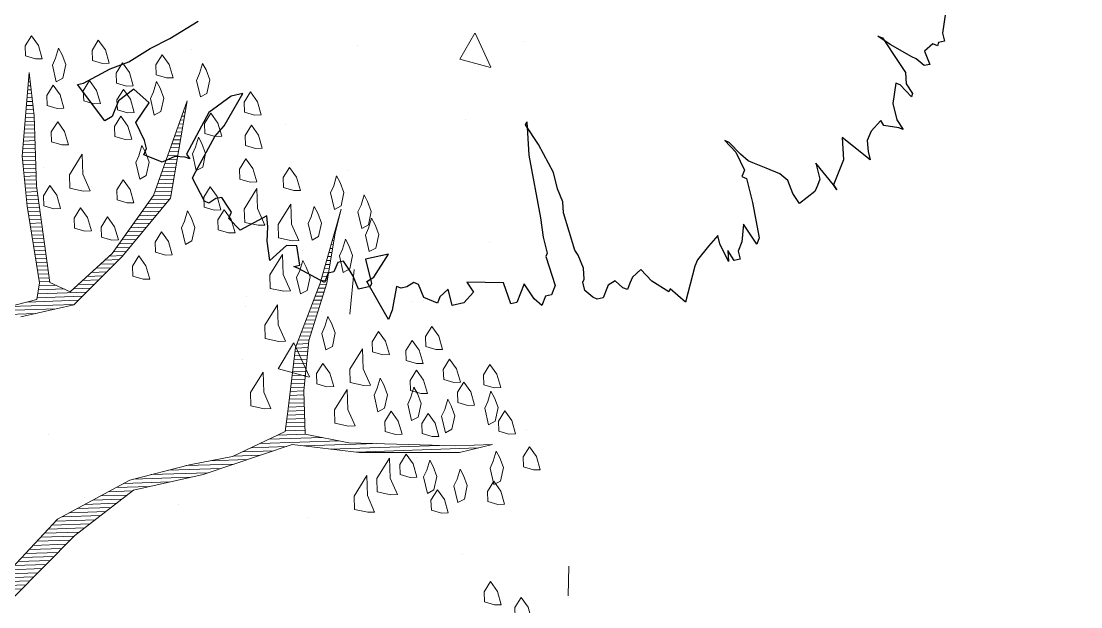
# Model space of a CAD drawing. Header units: millimetres. Extents: x 111 to 1506, y 14 to 566.
# Drawn here: x 228.719 to 230.598, y 175.983 to 177.02 of the extents above; entities that cross this region are included whole.
import ezdxf

# ---------------------------------------------------------------- set-up
doc = ezdxf.new("R2010")
doc.units = ezdxf.units.MM
doc.layers.add('ARBOLES', color=78, linetype='Continuous', lineweight=5)
doc.layers.add('G', color=254, linetype='Continuous', lineweight=5)
doc.layers.add('fer', color=8, linetype='Continuous')

# ---------------------------------------------------------------- blocks, each defined once
blk = doc.blocks.new('tr')
at = {"layer": 'fer', "color": 97}
for p, q in [((1378.8065, 206.7087), (1378.8422, 206.7174)), ((1378.8065, 206.7087), (1378.8422, 206.7174)), ((1378.8422, 206.7174), (1378.8541, 206.7261)), ((1378.8422, 206.7174), (1378.8541, 206.7261)), ((1378.8541, 206.7261), (1378.86, 206.7174)), ((1378.8541, 206.7261), (1378.8541, 206.7261)), ((1378.8541, 206.7261), (1378.86, 206.7174)), ((1378.8541, 206.7261), (1378.8541, 206.7261)), ((1378.86, 206.7174), (1378.866, 206.7174)), ((1378.86, 206.7174), (1378.866, 206.7174)), ((1378.866, 206.7174), (1378.866, 206.7087)), ((1378.866, 206.7174), (1378.866, 206.7087)), ((1378.8838, 206.7001), (1378.9017, 206.7174)), ((1378.8838, 206.7001), (1378.9017, 206.7174)), ((1378.9017, 206.7174), (1378.9076, 206.7087)), ((1378.9017, 206.7174), (1378.9076, 206.7087)), ((1379.0147, 206.7001), (1379.0266, 206.7174)), ((1379.0147, 206.7001), (1379.0266, 206.7174)), ((1379.0266, 206.7174), (1379.0266, 206.7087)), ((1379.0266, 206.7174), (1379.0266, 206.7087)), ((1378.866, 206.7087), (1378.8838, 206.7001)), ((1378.866, 206.7087), (1378.8838, 206.7001)), ((1378.9076, 206.7087), (1378.9017, 206.6914)), ((1378.9076, 206.7087), (1378.9017, 206.6914)), ((1378.9493, 206.6914), (1378.9612, 206.7087)), ((1378.9493, 206.6914), (1378.9612, 206.7087)), ((1378.9671, 206.7087), (1378.9552, 206.6827)), ((1378.9671, 206.7087), (1378.9552, 206.6827)), ((1378.9612, 206.7087), (1378.9671, 206.7087)), ((1378.9612, 206.7087), (1378.9671, 206.7087)), ((1378.9909, 206.6827), (1379.0147, 206.7001)), ((1378.9909, 206.6827), (1379.0147, 206.7001)), ((1379.0266, 206.7087), (1379.0326, 206.6827)), ((1379.0266, 206.7087), (1379.0326, 206.6827)), ((1378.9017, 206.6827), (1378.8957, 206.6394)), ((1378.9017, 206.6827), (1378.8957, 206.6394)), ((1378.9017, 206.6914), (1378.9017, 206.6827)), ((1378.9017, 206.6914), (1378.9017, 206.6827)), ((1378.9195, 206.6654), (1378.9314, 206.6827)), ((1378.9195, 206.6654), (1378.9314, 206.6827)), ((1378.9314, 206.6827), (1378.9493, 206.6914)), ((1378.9314, 206.6827), (1378.9493, 206.6914)), ((1378.9552, 206.6741), (1378.9909, 206.6827)), ((1378.9552, 206.6827), (1378.9552, 206.6741)), ((1378.9552, 206.6741), (1378.9909, 206.6827)), ((1378.9552, 206.6827), (1378.9552, 206.6741)), ((1379.0326, 206.6827), (1379.0266, 206.6741)), ((1379.0326, 206.6827), (1379.0266, 206.6741)), ((1379.0981, 206.6827), (1379.0802, 206.6221)), ((1379.0981, 206.6827), (1379.0802, 206.6221)), ((1379.0862, 206.6741), (1379.0981, 206.6827)), ((1379.0862, 206.6741), (1379.0981, 206.6827)), ((1378.8898, 206.6221), (1378.9195, 206.6654)), ((1378.8898, 206.6221), (1378.9195, 206.6654)), ((1379.0266, 206.6741), (1379.0505, 206.6654)), ((1379.0266, 206.6741), (1379.0505, 206.6654)), ((1379.0505, 206.6654), (1379.0683, 206.6654)), ((1379.0505, 206.6654), (1379.0683, 206.6654)), ((1379.0683, 206.6654), (1379.0862, 206.6741)), ((1379.0683, 206.6654), (1379.0862, 206.6741)), ((1378.8957, 206.6394), (1378.8898, 206.6134)), ((1378.8957, 206.6394), (1378.8898, 206.6134)), ((1379.0802, 206.6221), (1379.1159, 206.6394)), ((1379.0802, 206.6221), (1379.1159, 206.6394)), ((1379.1159, 206.6394), (1379.1635, 206.6394)), ((1379.1159, 206.6394), (1379.1635, 206.6394)), ((1379.1635, 206.6394), (1379.1397, 206.5961)), ((1379.1635, 206.6394), (1379.1397, 206.5961)), ((1379.1695, 206.6481), (1379.1635, 206.6394)), ((1379.1635, 206.6394), (1379.1695, 206.6481)), ((1379.1695, 206.6481), (1379.1635, 206.6394)), ((1379.1635, 206.6394), (1379.1695, 206.6481)), ((1378.8898, 206.6134), (1378.8898, 206.6221)), ((1378.8898, 206.6134), (1378.8898, 206.6221)), ((1379.1397, 206.5961), (1379.1635, 206.6134)), ((1379.1397, 206.5961), (1379.1635, 206.6134)), ((1379.1635, 206.6134), (1379.1754, 206.6134)), ((1379.1635, 206.6134), (1379.1754, 206.6134)), ((1379.1754, 206.6134), (1379.1873, 206.6134)), ((1379.1754, 206.6134), (1379.1873, 206.6134)), ((1379.1873, 206.6134), (1379.2171, 206.5961)), ((1379.1873, 206.6134), (1379.2171, 206.5961)), ((1379.2111, 206.5874), (1379.2052, 206.5788)), ((1379.2111, 206.5874), (1379.2052, 206.5788)), ((1379.2171, 206.5961), (1379.2111, 206.5874)), ((1379.2171, 206.5961), (1379.2111, 206.5874)), ((1379.2052, 206.5788), (1379.1873, 206.5614)), ((1379.2052, 206.5788), (1379.1873, 206.5614)), ((1379.1873, 206.5614), (1379.1814, 206.5441)), ((1379.1873, 206.5614), (1379.1814, 206.5441)), ((1379.1814, 206.5441), (1379.1814, 206.5181)), ((1379.1814, 206.5441), (1379.1814, 206.5181)), ((1379.2468, 206.5181), (1379.3004, 206.5528)), ((1379.2468, 206.5181), (1379.3004, 206.5528)), ((1379.3123, 206.5528), (1379.2885, 206.5181)), ((1379.3123, 206.5528), (1379.2885, 206.5181)), ((1379.3004, 206.5528), (1379.3123, 206.5528)), ((1379.3004, 206.5528), (1379.3123, 206.5528)), ((1379.3123, 206.5528), (1379.3123, 206.5528)), ((1379.3123, 206.5528), (1379.3123, 206.5528)), ((1379.2885, 206.5181), (1379.3182, 206.5268)), ((1379.2885, 206.5181), (1379.3182, 206.5268)), ((1379.3182, 206.5268), (1379.3361, 206.5268)), ((1379.3182, 206.5268), (1379.3361, 206.5268)), ((1379.3361, 206.5268), (1379.348, 206.5354)), ((1379.3361, 206.5268), (1379.348, 206.5354)), ((1379.354, 206.5268), (1379.3421, 206.5094)), ((1379.354, 206.5268), (1379.3421, 206.5094)), ((1379.348, 206.5354), (1379.354, 206.5268)), ((1379.348, 206.5354), (1379.354, 206.5268)), ((1379.1814, 206.5181), (1379.1814, 206.4921)), ((1379.1814, 206.5181), (1379.1814, 206.4921)), ((1379.2111, 206.4921), (1379.2468, 206.5181)), ((1379.2111, 206.4921), (1379.2468, 206.5181)), ((1379.2468, 206.5181), (1379.2468, 206.5181)), ((1379.2468, 206.5181), (1379.2468, 206.5181)), ((1379.2885, 206.5181), (1379.2885, 206.5181)), ((1379.2885, 206.5181), (1379.2885, 206.5181)), ((1379.3599, 206.5181), (1379.3361, 206.4921)), ((1379.3599, 206.5181), (1379.3361, 206.4921)), ((1379.3421, 206.5094), (1379.3599, 206.5181)), ((1379.3421, 206.5094), (1379.3599, 206.5181)), ((1379.1814, 206.4921), (1379.1814, 206.4834)), ((1379.1814, 206.4921), (1379.1814, 206.4834)), ((1379.2111, 206.4834), (1379.2111, 206.4921)), ((1379.2111, 206.4834), (1379.2111, 206.4921)), ((1379.3361, 206.4921), (1379.3242, 206.4834)), ((1379.3361, 206.4921), (1379.3242, 206.4834)), ((1379.1754, 206.4574), (1379.1992, 206.4834)), ((1379.1814, 206.4834), (1379.1754, 206.4661)), ((1379.1754, 206.4574), (1379.1992, 206.4834)), ((1379.1814, 206.4834), (1379.1754, 206.4661)), ((1379.1992, 206.4834), (1379.2111, 206.4834)), ((1379.1992, 206.4834), (1379.2111, 206.4834)), ((1379.3242, 206.4834), (1379.348, 206.4748)), ((1379.3242, 206.4834), (1379.348, 206.4748)), ((1379.348, 206.4748), (1379.3778, 206.4661)), ((1379.348, 206.4748), (1379.3778, 206.4661)), ((1379.3897, 206.4661), (1379.4551, 206.4748)), ((1379.3897, 206.4661), (1379.4551, 206.4748)), ((1379.4551, 206.4748), (1379.4432, 206.4401)), ((1379.4551, 206.4748), (1379.4432, 206.4401)), ((1379.4551, 206.4748), (1379.4551, 206.4748)), ((1379.4551, 206.4748), (1379.4551, 206.4748)), ((1379.1754, 206.4661), (1379.1635, 206.4401)), ((1379.1754, 206.4661), (1379.1635, 206.4401)), ((1379.1635, 206.4314), (1379.1754, 206.4574)), ((1379.1635, 206.4314), (1379.1754, 206.4574)), ((1379.1754, 206.4661), (1379.1754, 206.4661)), ((1379.1754, 206.4661), (1379.1754, 206.4661)), ((1379.3778, 206.4661), (1379.3897, 206.4661)), ((1379.3778, 206.4661), (1379.3897, 206.4661)), ((1379.1635, 206.4401), (1379.1635, 206.4314)), ((1379.1635, 206.4401), (1379.1635, 206.4314)), ((1379.4492, 206.4401), (1379.4432, 206.4054)), ((1379.4432, 206.4401), (1379.4492, 206.4401)), ((1379.4492, 206.4401), (1379.4432, 206.4054)), ((1379.4432, 206.4401), (1379.4492, 206.4401)), ((1379.4432, 206.4054), (1379.4313, 206.3794)), ((1379.4432, 206.4054), (1379.4313, 206.3794)), ((1379.4432, 206.4054), (1379.4432, 206.4054)), ((1379.4432, 206.4054), (1379.4432, 206.4054)), ((1379.4313, 206.3794), (1379.4492, 206.3708)), ((1379.4313, 206.3794), (1379.4313, 206.3794)), ((1379.4313, 206.3794), (1379.4492, 206.3708)), ((1379.4313, 206.3794), (1379.4313, 206.3794)), ((1379.4492, 206.3708), (1379.4611, 206.3708)), ((1379.4492, 206.3708), (1379.4611, 206.3708)), ((1379.4611, 206.3708), (1379.473, 206.3708)), ((1379.4611, 206.3708), (1379.473, 206.3708)), ((1379.473, 206.3621), (1379.467, 206.3448)), ((1379.473, 206.3621), (1379.467, 206.3448)), ((1379.473, 206.3708), (1379.473, 206.3621)), ((1379.473, 206.3708), (1379.473, 206.3621)), ((1379.467, 206.3448), (1379.4789, 206.3361)), ((1379.467, 206.3448), (1379.467, 206.3448)), ((1379.467, 206.3448), (1379.4789, 206.3361)), ((1379.467, 206.3448), (1379.467, 206.3448)), ((1379.4789, 206.3361), (1379.4849, 206.3361)), ((1379.4789, 206.3361), (1379.4849, 206.3361)), ((1379.4849, 206.3361), (1379.5027, 206.3361)), ((1379.4849, 206.3361), (1379.5027, 206.3361)), ((1379.5027, 206.3361), (1379.5087, 206.3274)), ((1379.5027, 206.3361), (1379.5087, 206.3274)), ((1379.5087, 206.3188), (1379.5027, 206.3014)), ((1379.5087, 206.3188), (1379.5027, 206.3014)), ((1379.5087, 206.3274), (1379.5087, 206.3188)), ((1379.5087, 206.3274), (1379.5087, 206.3188)), ((1379.5027, 206.3014), (1379.4908, 206.2928)), ((1379.5027, 206.3014), (1379.4908, 206.2928)), ((1379.467, 206.2841), (1379.4492, 206.2668)), ((1379.467, 206.2841), (1379.4492, 206.2668)), ((1379.4849, 206.2928), (1379.467, 206.2841)), ((1379.4849, 206.2928), (1379.467, 206.2841)), ((1379.4908, 206.2928), (1379.4849, 206.2928)), ((1379.4908, 206.2928), (1379.4849, 206.2928)), ((1379.4492, 206.2668), (1379.4432, 206.2581)), ((1379.4492, 206.2668), (1379.4432, 206.2581)), ((1379.4432, 206.2581), (1379.3897, 206.2148)), ((1379.4432, 206.2581), (1379.3897, 206.2148)), ((1379.473, 206.2148), (1379.5146, 206.2495)), ((1379.473, 206.2148), (1379.5146, 206.2495)), ((1379.5146, 206.2495), (1379.5325, 206.2495)), ((1379.5146, 206.2495), (1379.5325, 206.2495)), ((1379.5325, 206.2495), (1379.5384, 206.2408)), ((1379.5325, 206.2495), (1379.5384, 206.2408)), ((1379.5384, 206.2408), (1379.5563, 206.2408)), ((1379.5384, 206.2408), (1379.5563, 206.2408)), ((1379.5563, 206.2408), (1379.5503, 206.2235)), ((1379.5563, 206.2408), (1379.5503, 206.2235)), ((1379.3718, 206.2061), (1379.354, 206.1888)), ((1379.3718, 206.2061), (1379.354, 206.1888)), ((1379.3897, 206.2148), (1379.3718, 206.2061)), ((1379.3897, 206.2148), (1379.3718, 206.2061)), ((1379.4432, 206.1975), (1379.467, 206.2148)), ((1379.4432, 206.1975), (1379.467, 206.2148)), ((1379.467, 206.2148), (1379.473, 206.2148)), ((1379.467, 206.2148), (1379.473, 206.2148)), ((1379.5503, 206.2235), (1379.5325, 206.1975)), ((1379.5503, 206.2235), (1379.5325, 206.1975)), ((1379.354, 206.1888), (1379.3302, 206.1715)), ((1379.354, 206.1888), (1379.3302, 206.1715)), ((1379.4135, 206.1801), (1379.4432, 206.1975)), ((1379.4135, 206.1801), (1379.4432, 206.1975)), ((1379.5325, 206.1975), (1379.5503, 206.1975)), ((1379.5325, 206.1975), (1379.5503, 206.1975)), ((1379.5741, 206.1888), (1379.5444, 206.1628)), ((1379.5741, 206.1888), (1379.5444, 206.1628)), ((1379.5503, 206.1975), (1379.5682, 206.1975)), ((1379.5503, 206.1975), (1379.5682, 206.1975)), ((1379.5682, 206.1975), (1379.5741, 206.1888)), ((1379.5682, 206.1975), (1379.5741, 206.1888)), ((1379.3302, 206.1715), (1379.2944, 206.1281)), ((1379.3302, 206.1715), (1379.2944, 206.1281)), ((1379.3182, 206.1195), (1379.4135, 206.1801)), ((1379.3182, 206.1195), (1379.4135, 206.1801)), ((1379.5444, 206.1628), (1379.5682, 206.1021)), ((1379.5444, 206.1628), (1379.5682, 206.1021)), ((1379.2944, 206.1281), (1379.2706, 206.0935)), ((1379.2944, 206.1281), (1379.2706, 206.0935)), ((1379.2825, 206.1021), (1379.3182, 206.1195)), ((1379.2825, 206.1021), (1379.3182, 206.1195)), ((1379.5741, 206.1108), (1379.5801, 206.1195)), ((1379.5741, 206.1108), (1379.5801, 206.1195)), ((1379.5801, 206.1195), (1379.6039, 206.1108)), ((1379.5801, 206.1195), (1379.6039, 206.1108)), ((1379.2647, 206.0935), (1379.2825, 206.1021)), ((1379.2647, 206.0935), (1379.2825, 206.1021)), ((1379.2706, 206.0935), (1379.2647, 206.0935)), ((1379.2706, 206.0935), (1379.2647, 206.0935)), ((1379.5682, 206.1021), (1379.5741, 206.1108)), ((1379.5682, 206.1021), (1379.5741, 206.1108)), ((1379.6158, 206.0935), (1379.592, 206.0761)), ((1379.6158, 206.0935), (1379.592, 206.0761)), ((1379.6039, 206.1108), (1379.6158, 206.0935)), ((1379.6039, 206.1108), (1379.6158, 206.0935)), ((1379.592, 206.0761), (1379.6099, 206.0675)), ((1379.592, 206.0761), (1379.6099, 206.0675)), ((1379.6099, 206.0675), (1379.6218, 206.0675)), ((1379.6099, 206.0675), (1379.6218, 206.0675)), ((1379.6218, 206.0675), (1379.6218, 206.0415)), ((1379.6218, 206.0675), (1379.6218, 206.0415)), ((1379.6218, 206.0415), (1379.6039, 206.0241)), ((1379.6218, 206.0415), (1379.6039, 206.0241)), ((1379.6039, 206.0241), (1379.6039, 206.0155)), ((1379.6039, 206.0241), (1379.6039, 206.0155)), ((1379.6039, 206.0155), (1379.6158, 206.0068)), ((1379.6039, 206.0155), (1379.6158, 206.0068)), ((1379.6158, 206.0068), (1379.6218, 205.9981)), ((1379.6158, 206.0068), (1379.6218, 205.9981)), ((1379.6218, 205.9895), (1379.6634, 205.9981)), ((1379.6218, 205.9981), (1379.6218, 205.9895)), ((1379.6218, 205.9895), (1379.6634, 205.9981)), ((1379.6218, 205.9981), (1379.6218, 205.9895)), ((1379.6813, 205.9981), (1379.6337, 205.9375)), ((1379.6813, 205.9981), (1379.6337, 205.9375)), ((1379.6634, 205.9981), (1379.6813, 205.9981)), ((1379.6634, 205.9981), (1379.6813, 205.9981)), ((1379.5741, 205.9548), (1379.598, 205.9202)), ((1379.6218, 205.9462), (1379.5741, 205.9548)), ((1379.5741, 205.9548), (1379.598, 205.9202)), ((1379.6218, 205.9462), (1379.5741, 205.9548)), ((1379.598, 205.9202), (1379.6337, 205.9462)), ((1379.598, 205.9202), (1379.6337, 205.9462)), ((1379.6337, 205.9375), (1379.6218, 205.9462)), ((1379.6337, 205.9375), (1379.6218, 205.9462)), ((1379.6337, 205.9462), (1379.6396, 205.9462)), ((1379.6337, 205.9462), (1379.6396, 205.9462)), ((1379.6396, 205.9462), (1379.6515, 205.9288)), ((1379.6396, 205.9462), (1379.6515, 205.9288)), ((1379.6515, 205.9288), (1379.6337, 205.9115)), ((1379.6515, 205.9288), (1379.6337, 205.9115)), ((1379.6337, 205.9115), (1379.6277, 205.9028)), ((1379.6337, 205.9115), (1379.6277, 205.9028)), ((1379.6337, 205.9115), (1379.6337, 205.9115)), ((1379.6337, 205.9115), (1379.6337, 205.9115)), ((1379.6277, 205.9028), (1379.6158, 205.8855)), ((1379.6277, 205.9028), (1379.6158, 205.8855)), ((1379.6158, 205.8855), (1379.6218, 205.8768)), ((1379.6158, 205.8855), (1379.6218, 205.8768)), ((1379.6218, 205.8768), (1379.6396, 205.8768)), ((1379.6218, 205.8768), (1379.6396, 205.8768)), ((1379.6396, 205.8768), (1379.6456, 205.8682)), ((1379.6396, 205.8768), (1379.6456, 205.8682)), ((1379.6456, 205.8682), (1379.6634, 205.8682)), ((1379.6456, 205.8682), (1379.6456, 205.8682)), ((1379.6456, 205.8682), (1379.6634, 205.8682)), ((1379.6456, 205.8682), (1379.6456, 205.8682)), ((1379.6634, 205.8682), (1379.6575, 205.8162)), ((1379.6634, 205.8682), (1379.6575, 205.8162)), ((1379.6515, 205.8162), (1379.6218, 205.7988)), ((1379.6515, 205.8162), (1379.6218, 205.7988)), ((1379.6575, 205.8075), (1379.6515, 205.8162)), ((1379.6575, 205.8075), (1379.6515, 205.8162)), ((1379.6575, 205.8162), (1379.6575, 205.8075)), ((1379.6575, 205.8162), (1379.6575, 205.8075)), ((1379.6218, 205.7988), (1379.6277, 205.7815)), ((1379.6218, 205.7988), (1379.6277, 205.7815)), ((1379.6277, 205.7815), (1379.6634, 205.7642)), ((1379.6277, 205.7815), (1379.6634, 205.7642)), ((1379.6634, 205.7642), (1379.6337, 205.7468)), ((1379.6634, 205.7642), (1379.6337, 205.7468)), ((1379.6634, 205.7642), (1379.6634, 205.7642)), ((1379.6634, 205.7642), (1379.6634, 205.7642)), ((1379.6099, 205.7382), (1379.592, 205.7295)), ((1379.6099, 205.7382), (1379.592, 205.7295)), ((1379.6337, 205.7468), (1379.6099, 205.7382)), ((1379.6337, 205.7468), (1379.6099, 205.7382)), ((1379.592, 205.7295), (1379.6337, 205.6948)), ((1379.592, 205.7295), (1379.6337, 205.6948)), ((1379.6337, 205.6948), (1379.6218, 205.6688)), ((1379.6337, 205.6948), (1379.6218, 205.6688)), ((1379.6337, 205.6948), (1379.6337, 205.6948)), ((1379.6337, 205.6948), (1379.6337, 205.6948)), ((1379.6099, 205.6688), (1379.6039, 205.6602)), ((1379.6099, 205.6688), (1379.6039, 205.6602)), ((1379.6158, 205.6688), (1379.6099, 205.6688)), ((1379.6158, 205.6688), (1379.6099, 205.6688)), ((1379.6218, 205.6688), (1379.6158, 205.6688)), ((1379.6218, 205.6688), (1379.6158, 205.6688)), ((1379.6039, 205.6602), (1379.592, 205.6429)), ((1379.6039, 205.6602), (1379.592, 205.6429)), ((1379.592, 205.6429), (1379.598, 205.6342)), ((1379.592, 205.6429), (1379.598, 205.6342)), ((1379.598, 205.6342), (1379.6099, 205.6255)), ((1379.598, 205.6342), (1379.6099, 205.6255)), ((1379.6099, 205.6255), (1379.6099, 205.6169)), ((1379.6099, 205.6255), (1379.6099, 205.6169)), ((1379.4075, 205.6082), (1379.4194, 205.5909)), ((1379.473, 205.5995), (1379.4075, 205.6082)), ((1379.4075, 205.6082), (1379.4194, 205.5909)), ((1379.473, 205.5995), (1379.4075, 205.6082)), ((1379.6099, 205.6169), (1379.5801, 205.5822)), ((1379.6099, 205.6169), (1379.5801, 205.5822)), ((1379.4194, 205.5909), (1379.4611, 205.5649)), ((1379.4194, 205.5909), (1379.4611, 205.5649)), ((1379.4968, 205.5909), (1379.473, 205.5995)), ((1379.4968, 205.5909), (1379.473, 205.5995)), ((1379.5741, 205.5822), (1379.4968, 205.5909)), ((1379.5741, 205.5822), (1379.4968, 205.5909)), ((1379.5801, 205.5822), (1379.5741, 205.5822)), ((1379.5801, 205.5822), (1379.5741, 205.5822)), ((1379.4611, 205.5649), (1379.5444, 205.5562)), ((1379.4611, 205.5649), (1379.5444, 205.5562)), ((1379.5444, 205.5562), (1379.5503, 205.5649)), ((1379.5444, 205.5562), (1379.5503, 205.5649)), ((1379.5503, 205.5649), (1379.5503, 205.5562)), ((1379.5503, 205.5649), (1379.5503, 205.5562)), ((1379.5503, 205.5562), (1379.5563, 205.5389)), ((1379.5503, 205.5562), (1379.5563, 205.5389)), ((1379.5563, 205.5389), (1379.5741, 205.5215)), ((1379.5563, 205.5389), (1379.5741, 205.5215)), ((1379.5741, 205.5215), (1379.5741, 205.5042)), ((1379.5741, 205.5215), (1379.5741, 205.5042)), ((1379.5741, 205.5042), (1379.5741, 205.4869)), ((1379.5741, 205.5042), (1379.5741, 205.4869)), ((1379.3659, 205.4522), (1379.3182, 205.4869)), ((1379.3659, 205.4522), (1379.3182, 205.4869)), ((1379.5503, 205.4782), (1379.5265, 205.4522)), ((1379.5503, 205.4782), (1379.5265, 205.4522)), ((1379.5622, 205.4869), (1379.5503, 205.4782)), ((1379.5622, 205.4869), (1379.5503, 205.4782)), ((1379.5503, 205.4782), (1379.5503, 205.4782)), ((1379.5503, 205.4782), (1379.5503, 205.4782)), ((1379.5741, 205.4869), (1379.5622, 205.4869)), ((1379.5741, 205.4869), (1379.5622, 205.4869)), ((1379.4849, 205.4609), (1379.473, 205.4262)), ((1379.4849, 205.4609), (1379.473, 205.4262)), ((1379.5265, 205.4522), (1379.4849, 205.4609)), ((1379.5265, 205.4522), (1379.4849, 205.4609)), ((1379.3956, 205.4262), (1379.3659, 205.4522)), ((1379.3956, 205.4262), (1379.3659, 205.4522)), ((1379.4313, 205.4002), (1379.3956, 205.4262)), ((1379.4313, 205.4002), (1379.3956, 205.4262)), ((1379.473, 205.4262), (1379.5027, 205.4089)), ((1379.473, 205.4262), (1379.5027, 205.4089)), ((1379.4551, 205.3742), (1379.4313, 205.4002)), ((1379.4551, 205.3742), (1379.4313, 205.4002)), ((1379.5027, 205.4089), (1379.5325, 205.4089)), ((1379.5027, 205.4089), (1379.5325, 205.4089)), ((1379.5444, 205.4002), (1379.5027, 205.3309)), ((1379.5444, 205.4002), (1379.5027, 205.3309)), ((1379.5325, 205.4089), (1379.5444, 205.4002)), ((1379.5325, 205.4089), (1379.5444, 205.4002)), ((1379.4968, 205.3396), (1379.4551, 205.3742)), ((1379.4968, 205.3396), (1379.4551, 205.3742)), ((1379.5027, 205.3309), (1379.4968, 205.3396)), ((1379.5027, 205.3309), (1379.4968, 205.3396))]:
    blk.add_line(p, q, dxfattribs=at)
blk = doc.blocks.new('*X16')
at = {"color": 0}
for p, q in [((17.9321, 17.9), (17.9348, 17.9)), ((17.9333, 17.91), (17.9341, 17.91)), ((17.9297, 17.88), (17.9364, 17.88)), ((17.9309, 17.89), (17.9356, 17.89)), ((17.9261, 17.85), (17.9387, 17.85)), ((17.9273, 17.86), (17.9379, 17.86)), ((17.9285, 17.87), (17.9371, 17.87)), ((17.9225, 17.82), (17.941, 17.82)), ((17.9237, 17.83), (17.9402, 17.83)), ((17.9249, 17.84), (17.9395, 17.84)), ((18.33, 17.82), (18.3316, 17.82)), ((17.9201, 17.8), (17.9423, 17.8)), ((17.9213, 17.81), (17.9418, 17.81)), ((18.3221, 17.8), (18.3275, 17.8)), ((18.3261, 17.81), (18.3296, 17.81)), ((17.9165, 17.77), (17.9423, 17.77)), ((17.9177, 17.78), (17.9423, 17.78)), ((17.9189, 17.79), (17.9423, 17.79)), ((18.3104, 17.77), (18.3213, 17.77)), ((18.3143, 17.78), (18.3234, 17.78)), ((18.3182, 17.79), (18.3254, 17.79)), ((17.9129, 17.74), (17.9423, 17.74)), ((17.9141, 17.75), (17.9423, 17.75)), ((17.9153, 17.76), (17.9423, 17.76)), ((18.2986, 17.74), (18.3151, 17.74)), ((18.3025, 17.75), (18.3171, 17.75)), ((18.3064, 17.76), (18.3192, 17.76)), ((17.9093, 17.71), (17.9423, 17.71)), ((17.9105, 17.72), (17.9423, 17.72)), ((17.9117, 17.73), (17.9423, 17.73)), ((18.2868, 17.71), (18.3089, 17.71)), ((18.2907, 17.72), (18.3109, 17.72)), ((18.2946, 17.73), (18.313, 17.73)), ((17.9083, 17.7), (17.9423, 17.7)), ((17.909, 17.69), (17.9423, 17.69)), ((18.2789, 17.69), (18.3047, 17.69)), ((18.2829, 17.7), (18.3068, 17.7)), ((17.9097, 17.68), (17.9423, 17.68)), ((17.9103, 17.67), (17.9423, 17.67)), ((17.911, 17.66), (17.9423, 17.66)), ((18.2671, 17.66), (18.2985, 17.66)), ((18.2711, 17.67), (18.3006, 17.67)), ((18.275, 17.68), (18.3027, 17.68)), ((17.9117, 17.65), (17.9423, 17.65)), ((17.9123, 17.64), (17.9423, 17.64)), ((17.913, 17.63), (17.9423, 17.63)), ((18.2554, 17.63), (18.2923, 17.63)), ((18.2593, 17.64), (18.2944, 17.64)), ((18.2632, 17.65), (18.2965, 17.65)), ((17.9137, 17.62), (17.9428, 17.62)), ((17.9143, 17.61), (17.9438, 17.61)), ((18.2475, 17.61), (18.2882, 17.61)), ((18.2514, 17.62), (18.2903, 17.62)), ((17.915, 17.6), (17.9448, 17.6)), ((17.9157, 17.59), (17.9459, 17.59)), ((17.9163, 17.58), (17.9469, 17.58)), ((18.2317, 17.58), (18.2805, 17.58)), ((18.2394, 17.59), (18.284, 17.59)), ((18.2436, 17.6), (18.2861, 17.6)), ((17.9172, 17.57), (17.9479, 17.57)), ((17.9186, 17.56), (17.949, 17.56)), ((17.9199, 17.55), (17.95, 17.55)), ((18.2088, 17.55), (18.254, 17.55)), ((18.2164, 17.56), (18.2628, 17.56)), ((18.2241, 17.57), (18.2717, 17.57)), ((17.9212, 17.54), (17.951, 17.54)), ((17.9225, 17.53), (17.9521, 17.53)), ((18.1935, 17.53), (18.2364, 17.53)), ((18.2011, 17.54), (18.2452, 17.54)), ((18.7131, 17.53), (18.7134, 17.53)), ((17.9238, 17.52), (17.9531, 17.52)), ((17.9251, 17.51), (17.9541, 17.51)), ((17.9264, 17.5), (17.9552, 17.5)), ((18.1706, 17.5), (18.2099, 17.5)), ((18.1782, 17.51), (18.2187, 17.51)), ((18.1858, 17.52), (18.2276, 17.52)), ((18.7035, 17.5), (18.7048, 17.5)), ((18.7067, 17.51), (18.7077, 17.51)), ((18.7099, 17.52), (18.7105, 17.52)), ((17.9277, 17.49), (17.9562, 17.49)), ((17.929, 17.48), (17.9572, 17.48)), ((17.9303, 17.47), (17.9583, 17.47)), ((18.1476, 17.47), (18.1834, 17.47)), ((18.1553, 17.48), (18.1923, 17.48)), ((18.1629, 17.49), (18.2011, 17.49)), ((18.694, 17.47), (18.6971, 17.47)), ((18.6971, 17.48), (18.6991, 17.48)), ((18.7003, 17.49), (18.7019, 17.49)), ((17.9316, 17.46), (17.9593, 17.46)), ((17.9329, 17.45), (17.9604, 17.45)), ((17.9342, 17.44), (17.9614, 17.44)), ((18.1221, 17.44), (18.157, 17.44)), ((18.1323, 17.45), (18.1658, 17.45)), ((18.14, 17.46), (18.1746, 17.46)), ((18.6844, 17.44), (18.6911, 17.44)), ((18.6876, 17.45), (18.6931, 17.45)), ((18.6908, 17.46), (18.6951, 17.46)), ((17.9355, 17.43), (17.9624, 17.43)), ((17.9368, 17.42), (17.9635, 17.42)), ((18.0985, 17.42), (18.136, 17.42)), ((18.1103, 17.43), (18.1467, 17.43)), ((18.6781, 17.42), (18.6871, 17.42)), ((18.6812, 17.43), (18.6891, 17.43)), ((17.9381, 17.41), (17.9645, 17.41)), ((17.9394, 17.4), (17.9655, 17.4)), ((17.9407, 17.39), (17.9666, 17.39)), ((18.063, 17.39), (18.1038, 17.39)), ((18.0748, 17.4), (18.1146, 17.4)), ((18.0867, 17.41), (18.1253, 17.41)), ((18.6685, 17.39), (18.6811, 17.39)), ((18.6717, 17.4), (18.6831, 17.4)), ((18.6749, 17.41), (18.6851, 17.41)), ((17.9387, 17.36), (18.004, 17.36)), ((17.9407, 17.37), (17.984, 17.37)), ((17.942, 17.38), (17.9676, 17.38)), ((18.0276, 17.36), (18.0717, 17.36)), ((18.0394, 17.37), (18.0824, 17.37)), ((18.0512, 17.38), (18.0931, 17.38)), ((18.659, 17.36), (18.6751, 17.36)), ((18.6621, 17.37), (18.6771, 17.37)), ((18.6653, 17.38), (18.6791, 17.38)), ((17.9347, 17.34), (18.0503, 17.34)), ((17.9367, 17.35), (18.061, 17.35)), ((18.6513, 17.34), (18.6692, 17.34)), ((18.6555, 17.35), (18.6727, 17.35)), ((17.8487, 17.31), (17.9816, 17.31)), ((17.8637, 17.32), (18.0288, 17.32)), ((17.9087, 17.33), (18.0396, 17.33)), ((18.6387, 17.31), (18.6586, 17.31)), ((18.6429, 17.32), (18.6621, 17.32)), ((18.6471, 17.33), (18.6656, 17.33)), ((17.8387, 17.3), (17.9283, 17.3)), ((18.626, 17.28), (18.648, 17.28)), ((18.6303, 17.29), (18.6515, 17.29)), ((18.6345, 17.3), (18.6551, 17.3)), ((18.6176, 17.26), (18.6409, 17.26)), ((18.6218, 17.27), (18.6445, 17.27)), ((18.605, 17.23), (18.6303, 17.23)), ((18.6092, 17.24), (18.6339, 17.24)), ((18.6134, 17.25), (18.6374, 17.25)), ((18.5924, 17.2), (18.6215, 17.2)), ((18.5966, 17.21), (18.6233, 17.21)), ((18.6008, 17.22), (18.6268, 17.22)), ((18.5853, 17.17), (18.6175, 17.17)), ((18.5868, 17.18), (18.6189, 17.18)), ((18.5884, 17.19), (18.6202, 17.19)), ((18.5821, 17.15), (18.6149, 17.15)), ((18.5837, 17.16), (18.6162, 17.16)), ((18.5774, 17.12), (18.6109, 17.12)), ((18.5789, 17.13), (18.6122, 17.13)), ((18.5805, 17.14), (18.6135, 17.14)), ((18.5726, 17.09), (18.6069, 17.09)), ((18.5742, 17.1), (18.6082, 17.1)), ((18.5758, 17.11), (18.6095, 17.11)), ((18.5695, 17.07), (18.6056, 17.07)), ((18.571, 17.08), (18.6056, 17.08)), ((18.5647, 17.04), (18.6056, 17.04)), ((18.5663, 17.05), (18.6056, 17.05)), ((18.5679, 17.06), (18.6056, 17.06)), ((18.5598, 17.01), (18.6056, 17.01)), ((18.5615, 17.02), (18.6056, 17.02)), ((18.5632, 17.03), (18.6056, 17.03)), ((18.5565, 16.99), (18.6056, 16.99)), ((18.5582, 17), (18.6056, 17)), ((18.5125, 16.96), (18.6485, 16.96)), ((18.5353, 16.97), (18.6056, 16.97)), ((18.5548, 16.98), (18.6056, 16.98)), ((18.4439, 16.93), (18.523, 16.93)), ((18.4668, 16.94), (18.5567, 16.94)), ((18.4896, 16.95), (18.6918, 16.95)), ((18.6009, 16.94), (18.7864, 16.94)), ((18.6675, 16.93), (18.9464, 16.93)), ((18.2995, 16.9), (18.4217, 16.9)), ((18.3608, 16.91), (18.4555, 16.91)), ((18.4211, 16.92), (18.4892, 16.92)), ((18.7342, 16.92), (19.0449, 16.92)), ((18.2095, 16.88), (18.3542, 16.88)), ((18.2545, 16.89), (18.388, 16.89)), ((18.1192, 16.85), (18.2036, 16.85)), ((18.1392, 16.86), (18.2561, 16.86)), ((18.1645, 16.87), (18.3086, 16.87)), ((18.0592, 16.82), (18.1324, 16.82)), ((18.0792, 16.83), (18.1463, 16.83)), ((18.0992, 16.84), (18.1601, 16.84)), ((18.0192, 16.8), (18.1047, 16.8)), ((18.0392, 16.81), (18.1186, 16.81)), ((17.9635, 16.77), (18.0632, 16.77)), ((17.9792, 16.78), (18.0771, 16.78)), ((17.9992, 16.79), (18.0909, 16.79)), ((17.9335, 16.74), (18.0217, 16.74)), ((17.9435, 16.75), (18.0355, 16.75)), ((17.9535, 16.76), (18.0494, 16.76)), ((17.9135, 16.72), (17.9979, 16.72)), ((17.9235, 16.73), (18.0084, 16.73)), ((17.8835, 16.69), (17.9662, 16.69)), ((17.8935, 16.7), (17.9768, 16.7)), ((17.9035, 16.71), (17.9873, 16.71)), ((17.8535, 16.66), (17.9345, 16.66)), ((17.8635, 16.67), (17.9451, 16.67)), ((17.8735, 16.68), (17.9556, 16.68)), ((17.8235, 16.63), (17.9029, 16.63)), ((17.8335, 16.64), (17.9134, 16.64)), ((17.8435, 16.65), (17.924, 16.65)), ((17.7031, 16.62), (17.8923, 16.62)), ((17.7034, 16.61), (17.8818, 16.61)), ((17.7037, 16.6), (17.8712, 16.6))]:
    blk.add_line(p, q, dxfattribs=at)
blk = doc.blocks.new('E1E')
at = {"layer": 'ARBOLES', "ltscale": 0.2}
for p, q in [((95.5753, 57.9605), (95.5753, 57.9605)), ((95.3825, 57.8989), (95.3825, 57.8989)), ((95.6956, 57.8639), (95.6956, 57.8639)), ((95.1169, 57.82), (95.1169, 57.82)), ((94.5376, 57.7708), (94.5376, 57.7708)), ((94.7808, 57.7703), (94.7808, 57.7703)), ((94.5622, 57.7074), (94.5397, 57.767)), ((94.9516, 57.6149), (94.9516, 57.6149)), ((95.7341, 57.5948), (95.7341, 57.5948)), ((95.2942, 57.551), (95.227, 57.5425)), ((95.2854, 57.4877), (95.2946, 57.5508)), ((95.3729, 57.5622), (95.3729, 57.5622)), ((95.2847, 57.4872), (95.2267, 57.5419)), ((94.7552, 57.4724), (94.7552, 57.4724)), ((95.4096, 57.4529), (95.4096, 57.4529)), ((95.4163, 57.4332), (95.4163, 57.4332)), ((95.2247, 57.2935), (95.1969, 57.385)), ((95.2543, 57.4023), (95.2543, 57.4023)), ((95.9202, 57.3422), (95.9202, 57.3422)), ((95.7535, 57.3323), (95.7535, 57.3323)), ((95.0851, 57.311), (95.0851, 57.311)), ((95.3415, 57.2983), (95.3415, 57.2983)), ((94.9776, 57.1326), (94.9776, 57.1326)), ((96.0455, 57.1319), (96.0455, 57.1319)), ((95.3165, 57.1024), (95.3165, 57.1024)), ((95.4768, 57.0625), (95.4768, 57.0625)), ((95.5976, 57.0405), (95.5976, 57.0405)), ((95.721, 56.99), (95.721, 56.99)), ((95.1247, 56.908), (95.1247, 56.908)), ((95.3965, 56.8481), (95.3965, 56.8481)), ((95.1744, 56.7297), (95.1164, 56.7844)), ((95.1839, 56.7935), (95.1166, 56.785)), ((95.175, 56.7302), (95.1842, 56.7933)), ((95.072, 56.7062), (95.072, 56.7062))]:
    blk.add_line(p, q, dxfattribs=at)
for points in [[(95.6347, 58.2152), (95.5632, 58.0431), (95.4838, 57.9065), (95.3588, 57.8196), (95.2064, 57.6894), (95.0676, 57.651), (94.8696, 57.5706), (94.8103, 57.5286), (94.8819, 57.5605), (95.0958, 57.6402), (95.189, 57.6583), (95.2267, 57.5738), (95.2571, 57.4704), (95.2673, 57.3425), (95.2913, 57.2362), (95.2985, 57.1849), (95.2803, 57.3482), (95.2773, 57.495), (95.2418, 57.6273), (95.231, 57.6692), (95.3147, 57.761), (95.3935, 57.8117), (95.499, 57.8898), (95.6102, 58.0251), (95.6715, 58.1849)], [(95.8454, 57.6544), (95.75, 57.5886), (95.693, 57.4541), (95.6447, 57.3001), (95.6897, 57.0941), (95.6801, 57.308), (95.7154, 57.4563), (95.7681, 57.5655), (95.8158, 57.5633), (95.9193, 57.3834), (95.9802, 57.2468), (96.0243, 57.1651), (95.9714, 57.3364), (95.9215, 57.4311), (95.8354, 57.572), (95.8274, 57.6074), (95.8801, 57.6465)]]:
    blk.add_lwpolyline(points, dxfattribs=at)
for points in [[(94.6048, 57.8502), (94.6272, 57.8524), (94.6359, 57.8329), (94.6316, 57.8076), (94.6099, 57.8213), (94.5918, 57.8444)], [(94.6778, 57.8437), (94.7002, 57.8459), (94.7089, 57.8264), (94.7046, 57.8011), (94.6829, 57.8148), (94.6648, 57.8379)], [(95.0025, 57.7623), (95.0314, 57.7674), (95.0429, 57.7413), (95.0343, 57.6907), (95.0169, 57.7298), (94.9894, 57.7565)], [(94.8565, 57.7051), (94.8789, 57.7072), (94.8876, 57.6877), (94.8832, 57.6624), (94.8616, 57.6761), (94.8435, 57.6993)], [(94.9714, 57.7095), (95.0003, 57.7146), (95.0119, 57.6885), (95.0033, 57.6379), (94.9859, 57.677), (94.9584, 57.7037)], [(94.8529, 57.6255), (94.8536, 57.6414), (94.8326, 57.6711), (94.8225, 57.6588), (94.8276, 57.6299), (94.8428, 57.6132), (94.8551, 57.6031)], [(94.9201, 57.6321), (94.9208, 57.648), (94.8999, 57.6776), (94.8898, 57.6653), (94.8948, 57.6364), (94.91, 57.6198), (94.9223, 57.6097)], [(94.9469, 57.6596), (94.9693, 57.6618), (94.978, 57.6423), (94.9736, 57.6169), (94.9519, 57.6307), (94.9339, 57.6538)], [(94.7517, 57.6428), (94.7741, 57.645), (94.7828, 57.6255), (94.7785, 57.6002), (94.7568, 57.6139), (94.7387, 57.637)], [(95.2902, 57.641), (95.3192, 57.6461), (95.3307, 57.6201), (95.3221, 57.5695), (95.3047, 57.6085), (95.2772, 57.6352)], [(95.1103, 57.6076), (95.1392, 57.6127), (95.1508, 57.5867), (95.1421, 57.5361), (95.1248, 57.5751), (95.0973, 57.6019)], [(94.7959, 57.5612), (94.7966, 57.5771), (94.7756, 57.6067), (94.7655, 57.5944), (94.7705, 57.5655), (94.7857, 57.5489), (94.798, 57.5388)], [(95.0105, 57.5866), (95.0329, 57.5888), (95.0416, 57.5693), (95.0373, 57.544), (95.0156, 57.5577), (94.9975, 57.5808)], [(94.7091, 57.5459), (94.7315, 57.5481), (94.7402, 57.5286), (94.7359, 57.5033), (94.7142, 57.517), (94.6961, 57.5401)], [(94.9332, 57.4976), (94.934, 57.5135), (94.913, 57.5432), (94.9029, 57.5309), (94.9079, 57.502), (94.9231, 57.4853), (94.9354, 57.4752)], [(94.9361, 57.5613), (94.9585, 57.5634), (94.9672, 57.5439), (94.9629, 57.5186), (94.9412, 57.5323), (94.9231, 57.5555)], [(95.0099, 57.5006), (95.0106, 57.5165), (94.9896, 57.5461), (94.9795, 57.5338), (94.9846, 57.5049), (94.9998, 57.4883), (95.0121, 57.4782)], [(95.0836, 57.51), (95.0843, 57.5259), (95.0633, 57.5556), (95.0532, 57.5433), (95.0583, 57.5144), (95.0735, 57.4977), (95.0858, 57.4876)], [(95.1841, 57.547), (95.2065, 57.5492), (95.2151, 57.5296), (95.2108, 57.5043), (95.1891, 57.5181), (95.171, 57.5412)], [(95.1125, 57.5151), (95.1414, 57.5202), (95.153, 57.4942), (95.1444, 57.4436), (95.127, 57.4826), (95.0995, 57.5093)], [(95.3157, 57.4965), (95.3446, 57.5015), (95.3561, 57.4755), (95.3475, 57.4249), (95.3301, 57.4639), (95.3026, 57.4907)], [(94.7865, 57.4946), (94.8089, 57.4968), (94.8176, 57.4773), (94.8133, 57.452), (94.7916, 57.4657), (94.7735, 57.4889)], [(94.8545, 57.447), (94.8552, 57.4629), (94.8342, 57.4925), (94.8241, 57.4802), (94.8292, 57.4513), (94.8444, 57.4347), (94.8567, 57.4246)], [(94.9933, 57.4854), (95.0157, 57.4876), (95.0243, 57.4681), (95.02, 57.4428), (94.9983, 57.4565), (94.9802, 57.4796)], [(95.2362, 57.4299), (95.2369, 57.4458), (95.2159, 57.4754), (95.2058, 57.4631), (95.2109, 57.4342), (95.2261, 57.4176), (95.2384, 57.4075)], [(95.6337, 57.4822), (95.6561, 57.4844), (95.6648, 57.4649), (95.6605, 57.4396), (95.6388, 57.4533), (95.6207, 57.4764)], [(94.8906, 57.4709), (94.913, 57.4731), (94.9217, 57.4535), (94.9174, 57.4282), (94.8957, 57.442), (94.8776, 57.4651)], [(94.9369, 57.4369), (94.9593, 57.4391), (94.968, 57.4196), (94.9637, 57.3943), (94.942, 57.408), (94.9239, 57.4311)], [(95.0258, 57.4298), (95.0482, 57.4319), (95.0569, 57.4124), (95.0526, 57.3871), (95.0309, 57.4008), (95.0128, 57.424)], [(95.0996, 57.4392), (95.122, 57.4414), (95.1306, 57.4219), (95.1263, 57.3966), (95.1046, 57.4103), (95.0865, 57.4334)], [(95.727, 57.4302), (95.7494, 57.4324), (95.7581, 57.4129), (95.7538, 57.3876), (95.7321, 57.4013), (95.714, 57.4245)], [(95.7877, 57.4339), (95.8102, 57.4361), (95.8188, 57.4166), (95.8145, 57.3913), (95.7928, 57.405), (95.7747, 57.4281)], [(94.8531, 57.4152), (94.8755, 57.4174), (94.8842, 57.3978), (94.8798, 57.3725), (94.8581, 57.3863), (94.8401, 57.4094)], [(95.6085, 57.4164), (95.6309, 57.4186), (95.6396, 57.3991), (95.6353, 57.3738), (95.6136, 57.3875), (95.5955, 57.4106)], [(95.8666, 57.4144), (95.889, 57.4166), (95.8976, 57.3971), (95.8933, 57.3718), (95.8716, 57.3855), (95.8535, 57.4086)], [(94.9984, 57.3864), (95.0208, 57.3885), (95.0295, 57.369), (95.0252, 57.3437), (95.0035, 57.3575), (94.9854, 57.3806)], [(95.3309, 57.3396), (95.3317, 57.3555), (95.3107, 57.3851), (95.3006, 57.3728), (95.3056, 57.3439), (95.3208, 57.3273), (95.3331, 57.3172)], [(95.3461, 57.3931), (95.375, 57.3982), (95.3866, 57.3722), (95.3779, 57.3216), (95.3606, 57.3606), (95.3331, 57.3873)], [(95.5984, 57.334), (95.5991, 57.3499), (95.5781, 57.3795), (95.568, 57.3672), (95.5731, 57.3383), (95.5883, 57.3217), (95.6006, 57.3116)], [(95.7264, 57.3442), (95.7488, 57.3464), (95.7575, 57.3269), (95.7531, 57.3016), (95.7314, 57.3153), (95.7134, 57.3384)], [(95.8225, 57.3559), (95.8514, 57.3609), (95.863, 57.3349), (95.8544, 57.2843), (95.837, 57.3233), (95.8095, 57.3501)], [(95.5023, 57.3224), (95.5247, 57.3246), (95.5334, 57.305), (95.5291, 57.2797), (95.5074, 57.2935), (95.4893, 57.3166)], [(95.2638, 57.2629), (95.2645, 57.2788), (95.2435, 57.3085), (95.2334, 57.2962), (95.2385, 57.2673), (95.2537, 57.2506), (95.266, 57.2405)], [(95.37, 57.2869), (95.3989, 57.2919), (95.4105, 57.2659), (95.4019, 57.2153), (95.3845, 57.2543), (95.357, 57.2811)], [(95.4495, 57.2833), (95.4785, 57.2884), (95.49, 57.2624), (95.4814, 57.2118), (95.464, 57.2508), (95.4365, 57.2775)], [(95.5486, 57.2884), (95.571, 57.2906), (95.5797, 57.2711), (95.5753, 57.2458), (95.5537, 57.2595), (95.5356, 57.2826)], [(95.7409, 57.2416), (95.7416, 57.2575), (95.7206, 57.2871), (95.7105, 57.2748), (95.7156, 57.2459), (95.7308, 57.2293), (95.7431, 57.2192)], [(95.9021, 57.2822), (95.9245, 57.2844), (95.9332, 57.2648), (95.9288, 57.2395), (95.9071, 57.2533), (95.8891, 57.2764)], [(95.3513, 57.224), (95.352, 57.2399), (95.331, 57.2695), (95.3209, 57.2572), (95.326, 57.2283), (95.3412, 57.2117), (95.3535, 57.2015)], [(95.2291, 57.2007), (95.2298, 57.2166), (95.2088, 57.2463), (95.1987, 57.234), (95.2038, 57.2051), (95.219, 57.1884), (95.2313, 57.1783)], [(95.2624, 57.161), (95.2631, 57.1769), (95.2421, 57.2065), (95.232, 57.1942), (95.2371, 57.1653), (95.2523, 57.1487), (95.2646, 57.1386)], [(95.5002, 57.2045), (95.5226, 57.2067), (95.5313, 57.1872), (95.527, 57.1619), (95.5053, 57.1756), (95.4872, 57.1988)], [(95.6361, 57.1793), (95.6368, 57.1952), (95.6158, 57.2249), (95.6057, 57.2126), (95.6108, 57.1837), (95.626, 57.167), (95.6383, 57.1569)], [(95.7814, 57.2206), (95.8038, 57.2228), (95.8125, 57.2033), (95.8082, 57.178), (95.7865, 57.1917), (95.7684, 57.2149)], [(95.9404, 57.2135), (95.9628, 57.2157), (95.9715, 57.1962), (95.9672, 57.1709), (95.9455, 57.1846), (95.9274, 57.2077)], [(95.3318, 57.1451), (95.3325, 57.1611), (95.3115, 57.1907), (95.3014, 57.1784), (95.3065, 57.1495), (95.3217, 57.1329), (95.334, 57.1227)], [(95.407, 57.1864), (95.4294, 57.1886), (95.4381, 57.1691), (95.4337, 57.1438), (95.412, 57.1575), (95.3939, 57.1806)], [(95.7981, 57.1657), (95.8205, 57.1679), (95.8292, 57.1484), (95.8248, 57.1231), (95.8031, 57.1368), (95.785, 57.1599)], [(95.8718, 57.1752), (95.8942, 57.1773), (95.9029, 57.1578), (95.8986, 57.1325), (95.8769, 57.1463), (95.8588, 57.1694)], [(95.9839, 57.116), (95.9846, 57.1319), (95.9636, 57.1615), (95.9535, 57.1492), (95.9586, 57.1203), (95.9738, 57.1037), (95.9861, 57.0936)], [(95.5162, 57.1337), (95.5386, 57.1359), (95.5472, 57.1164), (95.5429, 57.0911), (95.5212, 57.1048), (95.5031, 57.1279)], [(95.6058, 57.1424), (95.6282, 57.1446), (95.6369, 57.1251), (95.6326, 57.0998), (95.6109, 57.1135), (95.5928, 57.1367)], [(95.7634, 57.1035), (95.7641, 57.1194), (95.7431, 57.149), (95.733, 57.1368), (95.7381, 57.1078), (95.7533, 57.0912), (95.7656, 57.0811)], [(95.8212, 57.1137), (95.8436, 57.1159), (95.8523, 57.0964), (95.848, 57.071), (95.8263, 57.0848), (95.8082, 57.1079)], [(96.0229, 57.1333), (96.0453, 57.1355), (96.054, 57.116), (96.0497, 57.0907), (96.028, 57.1044), (96.0099, 57.1275)], [(95.5451, 57.0687), (95.5675, 57.0709), (95.5762, 57.0513), (95.5719, 57.026), (95.5502, 57.0398), (95.5321, 57.0629)], [(95.6868, 57.0305), (95.6875, 57.0464), (95.6666, 57.076), (95.6564, 57.0637), (95.6615, 57.0348), (95.6767, 57.0182), (95.689, 57.008)], [(95.749, 57.0659), (95.7714, 57.0681), (95.7801, 57.0486), (95.7757, 57.0233), (95.7541, 57.037), (95.736, 57.0601)], [(95.887, 57.0884), (95.9094, 57.0906), (95.9181, 57.0711), (95.9138, 57.0458), (95.8921, 57.0595), (95.874, 57.0826)]]:
    blk.add_lwpolyline(points, close=True, dxfattribs=at)
at = {"layer": 'ARBOLES', "ltscale": 0.2, "xscale": 0.8372139817761642, "yscale": 0.8372139817761642, "zscale": 0.8372139817761642, "rotation": 204.0028523145856}
blk.add_blockref('*X16', (103.6395, 76.9735), dxfattribs=at)

msp = doc.modelspace()

# ---------------------------------------------------------------- hatches: boundary and pattern name
at = {"layer": 'G', "lineweight": 100, "ltscale": 1000}
h = msp.add_hatch(dxfattribs=at)
h.set_pattern_fill('AR-HBONE', color=256, scale=0.046, angle=-22.08523, style=0)
h.set_pattern_definition([(22.914772, (777.23143, 1670.63463), (0.097837146, 0.241122153), [0.552, -0.184]), (112.914772, (777.40091, 1670.70627), (0.097837146, 0.241122153), [0.552, -0.184])])
edge = h.paths.add_edge_path()
edge.add_line((221.74739, 201.07699), (222.24177, 203.56684))
edge.add_line((222.24177, 203.56684), (283.25265, 176.18215))
edge.add_line((283.25265, 176.18215), (282.61554, 174.27589))
edge.add_line((282.61554, 174.27589), (222.04443, 201.46319))

# ---------------------------------------------------------------- block references
at = {"lineweight": 100, "rotation": 247.9147716791316}
msp.add_blockref('tr', (557.2272, 1532.39214), dxfattribs=at)
at = {"layer": 'ARBOLES', "color": 0, "xscale": 0.8310831642732954, "yscale": 0.8310831642732954, "zscale": 0.8310831642732954, "rotation": 157.9147716791316}
msp.add_blockref('E1E', (320.54491, 190.9471), dxfattribs=at)

doc.saveas('drawing.dxf')
